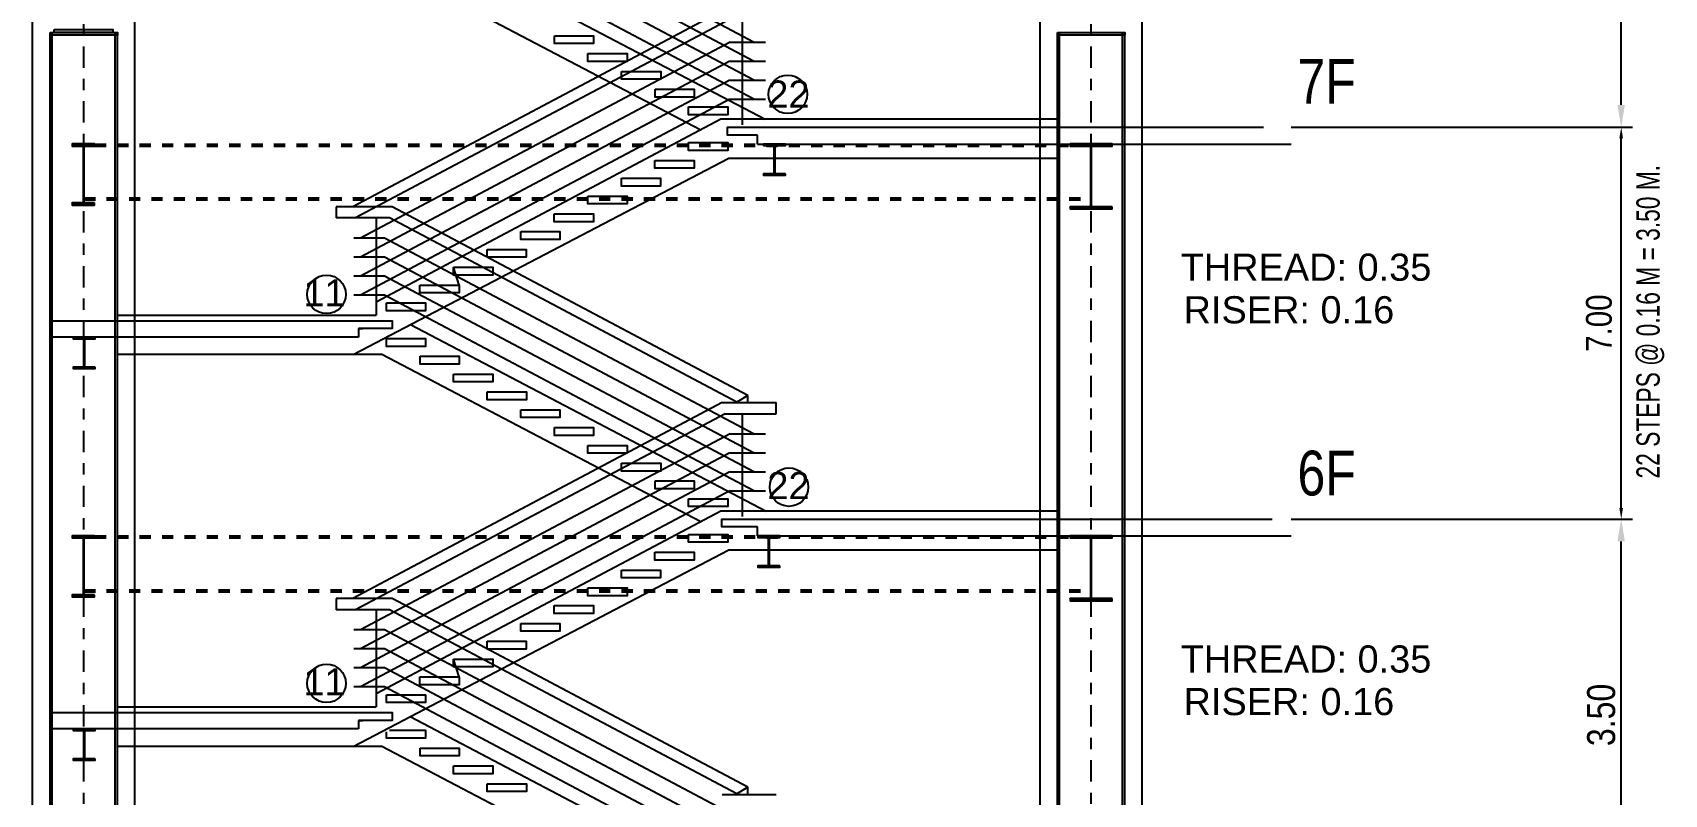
# Model space of a CAD drawing. Header units: millimetres. Extents: x 2148 to 2681, y 758 to 986.
# Drawn here: x 2524.33 to 2538.91, y 875.54 to 882.35 of the extents above; entities that cross this region are included whole.
import ezdxf

# ---------------------------------------------------------------- set-up
doc = ezdxf.new("R2010")
doc.units = ezdxf.units.MM
doc.linetypes.add('$0$HIDDEN', pattern=[0.375, 0.25, -0.125])
doc.linetypes.add('CENTER2', pattern=[28.575, 19.05, -3.175, 3.175, -3.175])
for name, color, linetype in [('0.2', 10, 'Continuous'), ('4CO', 4, 'Continuous'), ('D', 1, 'Continuous'), ('HATCH', 8, 'Continuous'), ('TLBLK', 7, 'Continuous')]:
    doc.layers.add(name, color=color, linetype=linetype)
doc.styles.add('ARIALNW', font='ARIALN.TTF')
doc.styles.get("Standard").update_dxf_attribs({"font": 'arial.ttf'})
doc.styles.add('SWISS', font='swissl.ttf')
doc.dimstyles.new('DIM 100', dxfattribs={"dimtxt": 0.2, "dimasz": 0.2, "dimexe": 0.1, "dimexo": 0, "dimgap": 0.05, "dimtad": 1, "dimzin": 0, "dimdsep": 46, "dimtxsty": 'ARIALNW', "dimcen": 0.09, "dimclrd": 6, "dimclre": 6, "dimclrt": 13, "dimadec": 0, "dimazin": 0, "dimtfac": 1, "dimtofl": 0, "dimtmove": 2, "dimatfit": 3, "dimfxl": 1, "dimtolj": 1, "dimtzin": 0, "dimarcsym": 0})
doc.dimstyles.get("Standard").update_dxf_attribs({"dimtxt": 0.18, "dimasz": 0.18, "dimexe": 0.18, "dimexo": 0.0625, "dimgap": 0.09, "dimtad": 0, "dimtih": 1, "dimtoh": 1, "dimdec": 4, "dimzin": 0, "dimdsep": 46, "dimtxsty": 'Standard', "dimcen": 0.09, "dimadec": 0, "dimazin": 0, "dimtfac": 1, "dimtdec": 4, "dimtofl": 0, "dimtmove": 0, "dimatfit": 3, "dimfxl": 1, "dimtolj": 1, "dimtzin": 0, "dimarcsym": 0})

# ---------------------------------------------------------------- blocks, each defined once
blk = doc.blocks.new('*D2818')
at = {"color": 6, "lineweight": -2, "ltscale": 0.05, "transparency": 16777216}
for p, q in [((2535.571, 878.004), (2538.621, 878.004)), ((2538.521, 874.704), (2538.521, 877.804)), ((2535.571, 874.504), (2538.621, 874.504))]:
    blk.add_line(p, q, dxfattribs=at)
at = {"color": 6, "ltscale": 0.05, "transparency": 16777216}
for points in [[(2538.487, 877.804), (2538.554, 877.804), (2538.521, 878.004)], [(2538.487, 874.704), (2538.554, 874.704), (2538.521, 874.504)]]:
    blk.add_solid(points, dxfattribs=at)
at = {"layer": 'Defpoints', "color": 0, "ltscale": 0.05, "transparency": 16777216}
for p in [(2535.571, 878.004, 0), (2538.521, 878.004), (2535.571, 874.504, 0)]:
    blk.add_point(p, dxfattribs=at)
at = {"color": 13, "ltscale": 0.05, "transparency": 16777216, "insert": (2538.343, 876.254), "char_height": 0.25, "attachment_point": 5, "rotation": 90, "style": 'ARIALNW'}
blk.add_mtext('\\A1;3.50', dxfattribs=at)
blk = doc.blocks.new('*D2819')
at = {"color": 6, "linetype": 'Continuous', "lineweight": -2, "transparency": 16777216}
for p, q in [((2535.571, 881.504), (2538.621, 881.504)), ((2538.521, 878.104), (2538.521, 881.404)), ((2535.571, 878.004), (2538.621, 878.004))]:
    blk.add_line(p, q, dxfattribs=at)
at = {"color": 6, "transparency": 16777216}
for points in [[(2538.504, 881.404), (2538.537, 881.404), (2538.521, 881.504)], [(2538.504, 878.104), (2538.537, 878.104), (2538.521, 878.004)]]:
    blk.add_solid(points, dxfattribs=at)
at = {"layer": 'Defpoints', "color": 0, "transparency": 16777216}
for p in [(2535.571, 881.504, 0), (2538.521, 881.504), (2535.571, 878.004, 0)]:
    blk.add_point(p, dxfattribs=at)
at = {"color": 13, "transparency": 16777216, "insert": (2538.323, 879.754), "char_height": 0.23, "attachment_point": 5, "rotation": 90, "style": 'ARIALNW'}
blk.add_mtext('\\A1;7.00', dxfattribs=at)
blk = doc.blocks.new('*D2820')
at = {"color": 6, "lineweight": -2, "ltscale": 0.05, "transparency": 16777216}
for p, q in [((2535.571, 885.004), (2538.621, 885.004)), ((2538.521, 881.704), (2538.521, 884.804)), ((2535.571, 881.504), (2538.621, 881.504))]:
    blk.add_line(p, q, dxfattribs=at)
at = {"color": 6, "ltscale": 0.05, "transparency": 16777216}
for points in [[(2538.487, 884.804), (2538.554, 884.804), (2538.521, 885.004)], [(2538.487, 881.704), (2538.554, 881.704), (2538.521, 881.504)]]:
    blk.add_solid(points, dxfattribs=at)
at = {"layer": 'Defpoints', "color": 0, "ltscale": 0.05, "transparency": 16777216}
for p in [(2535.571, 885.004, 0), (2538.521, 885.004), (2535.571, 881.504, 0)]:
    blk.add_point(p, dxfattribs=at)
at = {"color": 13, "ltscale": 0.05, "transparency": 16777216, "insert": (2538.343, 883.254), "char_height": 0.25, "attachment_point": 5, "rotation": 90, "style": 'ARIALNW'}
blk.add_mtext('\\A1;3.50', dxfattribs=at)

msp = doc.modelspace()

# ---------------------------------------------------------------- hatches: boundary and pattern name
at = {"layer": 'HATCH', "ltscale": 0.5}
h = msp.add_hatch(dxfattribs=at)
h.set_pattern_fill('ANSI31', color=256, scale=0.018605, style=0)
h.set_pattern_definition([(45, (150885.569702, 5995.0488247), (-0.00164446852256, 0.00164446852256), [])])
edge = h.paths.add_edge_path()
edge.add_line((2524.8801152, 880.8274723), (2524.7957345, 880.8274723))
edge.add_arc((2524.7957345, 880.8347278), 0.0072555, 174.09726711, 269.99999997, ccw=False)
edge.add_line((2524.7885175, 880.835474), (2524.7885175, 881.3279263))
edge.add_arc((2524.7957345, 881.3286724), 0.0072555, 89.63455464, 185.90273283, ccw=False)
edge.add_line((2524.7957808, 881.3359278), (2524.8801152, 881.3359278))
edge.add_line((2524.8801152, 881.3359278), (2524.8801152, 881.3545328))
edge.add_line((2524.8801152, 881.3545328), (2524.6801152, 881.3545328))
edge.add_line((2524.6801152, 881.3545328), (2524.6801152, 881.3359278))
edge.add_line((2524.6801152, 881.3359278), (2524.7700831, 881.3359278))
edge.add_arc((2524.7701294, 881.3286724), 0.0072555, -4.29209345, 90.36544517, ccw=False)
edge.add_line((2524.7773645, 881.3281294), (2524.7773645, 880.8352708))
edge.add_arc((2524.7701294, 880.8347278), 0.0072555, -89.99999978, 4.2920935, ccw=False)
edge.add_line((2524.7701294, 880.8274723), (2524.6801152, 880.8274723))
edge.add_line((2524.6801152, 880.8274723), (2524.6801152, 880.8088673))
edge.add_line((2524.6801152, 880.8088673), (2524.8801152, 880.8088673))
edge.add_line((2524.8801152, 880.8088673), (2524.8801152, 880.8274723))
h = msp.add_hatch(dxfattribs=at)
h.set_pattern_fill('ANSI31', color=256, scale=0.018605, style=0)
h.set_pattern_definition([(45, (160502.7880826, 5227.8670816), (-0.00164446852256, 0.00164446852256), [])])
edge = h.paths.add_edge_path()
edge.add_line((2530.9652169, 881.3395306), (2531.0545927, 881.3395306))
edge.add_line((2531.0545927, 881.3395306), (2531.0545927, 881.3536789))
edge.add_line((2531.0545927, 881.3536789), (2530.856577, 881.3536789))
edge.add_line((2530.856577, 881.3536789), (2530.856577, 881.3395306))
edge.add_line((2530.856577, 881.3395306), (2530.945684, 881.3395306))
edge.add_arc((2530.9457084, 881.3357098), 0.0038209, -4.29209834, 90.36544627, ccw=False)
edge.add_line((2530.9495185, 881.3354238), (2530.9495185, 881.3303464))
edge.add_arc((2530.9457084, 881.3300604), 0.0038209, -4.29210268, 4.29210268, ccw=False)
edge.add_line((2530.9495185, 881.3297744), (2530.9495185, 881.0983474))
edge.add_arc((2530.9457084, 881.0980614), 0.0038209, -4.29209258, 4.29209258, ccw=False)
edge.add_line((2530.9495185, 881.0977754), (2530.9495185, 881.0903916))
edge.add_arc((2530.9457084, 881.0901056), 0.0038209, -89.99999956, 4.29209319, ccw=False)
edge.add_line((2530.9457084, 881.0862848), (2530.856577, 881.0862848))
edge.add_line((2530.856577, 881.0862848), (2530.856577, 881.0744428))
edge.add_line((2530.856577, 881.0744428), (2531.0545927, 881.0744428))
edge.add_line((2531.0545927, 881.0744428), (2531.0545927, 881.0862848))
edge.add_line((2531.0545927, 881.0862848), (2530.9651925, 881.0862848))
edge.add_arc((2530.9651925, 881.0901056), 0.0038209, 174.09726551, 270.00000044, ccw=False)
edge.add_line((2530.9613919, 881.0904986), (2530.9613919, 881.0976685))
edge.add_arc((2530.9651925, 881.0980614), 0.0038209, 174.09726237, 185.90273763, ccw=False)
edge.add_line((2530.9613919, 881.0984543), (2530.9613919, 881.3296675))
edge.add_arc((2530.9651925, 881.3300604), 0.0038209, 174.09726825, 185.90273175, ccw=False)
edge.add_line((2530.9613919, 881.3304533), (2530.9613919, 881.3353168))
edge.add_arc((2530.9651925, 881.3357098), 0.0038209, 89.63455417, 185.902733, ccw=False)
h = msp.add_hatch(dxfattribs=at)
h.set_pattern_fill('ANSI31', color=256, scale=0.018605, style=0)
h.set_pattern_definition([(45, (150894.5705923, 5995.0488247), (-0.00164446852256, 0.00164446852256), [])])
edge = h.paths.add_edge_path()
edge.add_line((2533.9720841, 880.7928943), (2533.7966248, 880.7928943))
edge.add_arc((2533.7966248, 880.8001497), 0.0072555, 174.09726711, 269.99999997, ccw=False)
edge.add_line((2533.7894078, 880.8008959), (2533.7894078, 881.3279263))
edge.add_arc((2533.7966248, 881.3286724), 0.0072555, 89.63455464, 185.90273283, ccw=False)
edge.add_line((2533.796671, 881.3359278), (2533.9720841, 881.3359278))
edge.add_line((2533.9720841, 881.3359278), (2533.9720841, 881.3545328))
edge.add_line((2533.9720841, 881.3545328), (2533.5960706, 881.3545328))
edge.add_line((2533.5960706, 881.3545328), (2533.5960706, 881.3359278))
edge.add_line((2533.5960706, 881.3359278), (2533.7709733, 881.3359278))
edge.add_arc((2533.7710196, 881.3286724), 0.0072555, -4.29209345, 90.36544517, ccw=False)
edge.add_line((2533.7782547, 881.3281294), (2533.7782547, 880.8006927))
edge.add_arc((2533.7710196, 880.8001497), 0.0072555, -89.99999978, 4.2920935, ccw=False)
edge.add_line((2533.7710196, 880.7928943), (2533.5960706, 880.7928943))
edge.add_line((2533.5960706, 880.7928943), (2533.5960706, 880.7742892))
edge.add_line((2533.5960706, 880.7742892), (2533.9720841, 880.7742892))
edge.add_line((2533.9720841, 880.7742892), (2533.9720841, 880.7928943))
h = msp.add_hatch(dxfattribs=at)
h.set_pattern_fill('ANSI31', color=256, scale=0.018605, style=0)
h.set_pattern_definition([(45, (160496.6203387, 5226.1427012), (-0.00164446852256, 0.00164446852256), [])])
edge = h.paths.add_edge_path()
edge.add_line((2524.7974729, 879.6151501), (2524.8868487, 879.6151501))
edge.add_line((2524.8868487, 879.6151501), (2524.8868487, 879.6292985))
edge.add_line((2524.8868487, 879.6292985), (2524.688833, 879.6292985))
edge.add_line((2524.688833, 879.6292985), (2524.688833, 879.6151501))
edge.add_line((2524.688833, 879.6151501), (2524.7779401, 879.6151501))
edge.add_arc((2524.7779644, 879.6113294), 0.0038209, -4.29209834, 90.36544627, ccw=False)
edge.add_line((2524.7817746, 879.6110434), (2524.7817746, 879.6059659))
edge.add_arc((2524.7779644, 879.60568), 0.0038209, -4.29210268, 4.29210268, ccw=False)
edge.add_line((2524.7817746, 879.605394), (2524.7817746, 879.373967))
edge.add_arc((2524.7779644, 879.373681), 0.0038209, -4.29209258, 4.29209258, ccw=False)
edge.add_line((2524.7817746, 879.373395), (2524.7817746, 879.3660112))
edge.add_arc((2524.7779644, 879.3657252), 0.0038209, -89.99999956, 4.29209319, ccw=False)
edge.add_line((2524.7779644, 879.3619044), (2524.688833, 879.3619044))
edge.add_line((2524.688833, 879.3619044), (2524.688833, 879.3500624))
edge.add_line((2524.688833, 879.3500624), (2524.8868487, 879.3500624))
edge.add_line((2524.8868487, 879.3500624), (2524.8868487, 879.3619044))
edge.add_line((2524.8868487, 879.3619044), (2524.7974486, 879.3619044))
edge.add_arc((2524.7974486, 879.3657252), 0.0038209, 174.09726551, 270.00000044, ccw=False)
edge.add_line((2524.793648, 879.3661182), (2524.793648, 879.3732881))
edge.add_arc((2524.7974486, 879.373681), 0.0038209, 174.09726237, 185.90273763, ccw=False)
edge.add_line((2524.793648, 879.3740739), (2524.793648, 879.6052871))
edge.add_arc((2524.7974486, 879.60568), 0.0038209, 174.09726825, 185.90273175, ccw=False)
edge.add_line((2524.793648, 879.6060729), (2524.793648, 879.6109364))
edge.add_arc((2524.7974486, 879.6113294), 0.0038209, 89.63455417, 185.902733, ccw=False)
h = msp.add_hatch(dxfattribs=at)
h.set_pattern_fill('ANSI31', color=256, scale=0.018605, style=0)
h.set_pattern_definition([(45, (150885.569702, 5991.5488247), (-0.00164446852256, 0.00164446852256), [])])
edge = h.paths.add_edge_path()
edge.add_line((2524.8801152, 877.3274723), (2524.7957345, 877.3274723))
edge.add_arc((2524.7957345, 877.3347278), 0.0072555, 174.09726711, 269.99999997, ccw=False)
edge.add_line((2524.7885175, 877.335474), (2524.7885175, 877.8279263))
edge.add_arc((2524.7957345, 877.8286724), 0.0072555, 89.63455464, 185.90273283, ccw=False)
edge.add_line((2524.7957808, 877.8359278), (2524.8801152, 877.8359278))
edge.add_line((2524.8801152, 877.8359278), (2524.8801152, 877.8545328))
edge.add_line((2524.8801152, 877.8545328), (2524.6801152, 877.8545328))
edge.add_line((2524.6801152, 877.8545328), (2524.6801152, 877.8359278))
edge.add_line((2524.6801152, 877.8359278), (2524.7700831, 877.8359278))
edge.add_arc((2524.7701294, 877.8286724), 0.0072555, -4.29209345, 90.36544517, ccw=False)
edge.add_line((2524.7773645, 877.8281294), (2524.7773645, 877.3352708))
edge.add_arc((2524.7701294, 877.3347278), 0.0072555, -89.99999978, 4.2920935, ccw=False)
edge.add_line((2524.7701294, 877.3274723), (2524.6801152, 877.3274723))
edge.add_line((2524.6801152, 877.3274723), (2524.6801152, 877.3088673))
edge.add_line((2524.6801152, 877.3088673), (2524.8801152, 877.3088673))
edge.add_line((2524.8801152, 877.3088673), (2524.8801152, 877.3274723))
h = msp.add_hatch(dxfattribs=at)
h.set_pattern_fill('ANSI31', color=256, scale=0.018605, style=0)
h.set_pattern_definition([(45, (160502.7380826, 5224.3670816), (-0.00164446852256, 0.00164446852256), [])])
edge = h.paths.add_edge_path()
edge.add_line((2530.9152169, 877.8395306), (2531.0045927, 877.8395306))
edge.add_line((2531.0045927, 877.8395306), (2531.0045927, 877.8536789))
edge.add_line((2531.0045927, 877.8536789), (2530.806577, 877.8536789))
edge.add_line((2530.806577, 877.8536789), (2530.806577, 877.8395306))
edge.add_line((2530.806577, 877.8395306), (2530.895684, 877.8395306))
edge.add_arc((2530.8957084, 877.8357098), 0.0038209, -4.29209834, 90.36544627, ccw=False)
edge.add_line((2530.8995185, 877.8354238), (2530.8995185, 877.8303464))
edge.add_arc((2530.8957084, 877.8300604), 0.0038209, -4.29210268, 4.29210268, ccw=False)
edge.add_line((2530.8995185, 877.8297744), (2530.8995185, 877.5983474))
edge.add_arc((2530.8957084, 877.5980614), 0.0038209, -4.29209258, 4.29209258, ccw=False)
edge.add_line((2530.8995185, 877.5977754), (2530.8995185, 877.5903916))
edge.add_arc((2530.8957084, 877.5901056), 0.0038209, -89.99999956, 4.29209319, ccw=False)
edge.add_line((2530.8957084, 877.5862848), (2530.806577, 877.5862848))
edge.add_line((2530.806577, 877.5862848), (2530.806577, 877.5744428))
edge.add_line((2530.806577, 877.5744428), (2531.0045927, 877.5744428))
edge.add_line((2531.0045927, 877.5744428), (2531.0045927, 877.5862848))
edge.add_line((2531.0045927, 877.5862848), (2530.9151925, 877.5862848))
edge.add_arc((2530.9151925, 877.5901056), 0.0038209, 174.09726551, 270.00000044, ccw=False)
edge.add_line((2530.9113919, 877.5904986), (2530.9113919, 877.5976685))
edge.add_arc((2530.9151925, 877.5980614), 0.0038209, 174.09726237, 185.90273763, ccw=False)
edge.add_line((2530.9113919, 877.5984543), (2530.9113919, 877.8296675))
edge.add_arc((2530.9151925, 877.8300604), 0.0038209, 174.09726825, 185.90273175, ccw=False)
edge.add_line((2530.9113919, 877.8304533), (2530.9113919, 877.8353168))
edge.add_arc((2530.9151925, 877.8357098), 0.0038209, 89.63455417, 185.902733, ccw=False)
h = msp.add_hatch(dxfattribs=at)
h.set_pattern_fill('ANSI31', color=256, scale=0.018605, style=0)
h.set_pattern_definition([(45, (150894.5705923, 5991.5488247), (-0.00164446852256, 0.00164446852256), [])])
edge = h.paths.add_edge_path()
edge.add_line((2533.9720841, 877.2928943), (2533.7966248, 877.2928943))
edge.add_arc((2533.7966248, 877.3001497), 0.0072555, 174.09726711, 269.99999997, ccw=False)
edge.add_line((2533.7894078, 877.3008959), (2533.7894078, 877.8279263))
edge.add_arc((2533.7966248, 877.8286724), 0.0072555, 89.63455464, 185.90273283, ccw=False)
edge.add_line((2533.796671, 877.8359278), (2533.9720841, 877.8359278))
edge.add_line((2533.9720841, 877.8359278), (2533.9720841, 877.8545328))
edge.add_line((2533.9720841, 877.8545328), (2533.5960706, 877.8545328))
edge.add_line((2533.5960706, 877.8545328), (2533.5960706, 877.8359278))
edge.add_line((2533.5960706, 877.8359278), (2533.7709733, 877.8359278))
edge.add_arc((2533.7710196, 877.8286724), 0.0072555, -4.29209345, 90.36544517, ccw=False)
edge.add_line((2533.7782547, 877.8281294), (2533.7782547, 877.3006927))
edge.add_arc((2533.7710196, 877.3001497), 0.0072555, -89.99999978, 4.2920935, ccw=False)
edge.add_line((2533.7710196, 877.2928943), (2533.5960706, 877.2928943))
edge.add_line((2533.5960706, 877.2928943), (2533.5960706, 877.2742892))
edge.add_line((2533.5960706, 877.2742892), (2533.9720841, 877.2742892))
edge.add_line((2533.9720841, 877.2742892), (2533.9720841, 877.2928943))
h = msp.add_hatch(dxfattribs=at)
h.set_pattern_fill('ANSI31', color=256, scale=0.018605, style=0)
h.set_pattern_definition([(45, (160496.6203387, 5222.6427012), (-0.00164446852256, 0.00164446852256), [])])
edge = h.paths.add_edge_path()
edge.add_line((2524.7974729, 876.1151501), (2524.8868487, 876.1151501))
edge.add_line((2524.8868487, 876.1151501), (2524.8868487, 876.1292985))
edge.add_line((2524.8868487, 876.1292985), (2524.688833, 876.1292985))
edge.add_line((2524.688833, 876.1292985), (2524.688833, 876.1151501))
edge.add_line((2524.688833, 876.1151501), (2524.7779401, 876.1151501))
edge.add_arc((2524.7779644, 876.1113294), 0.0038209, -4.29209834, 90.36544627, ccw=False)
edge.add_line((2524.7817746, 876.1110434), (2524.7817746, 876.1059659))
edge.add_arc((2524.7779644, 876.10568), 0.0038209, -4.29210268, 4.29210268, ccw=False)
edge.add_line((2524.7817746, 876.105394), (2524.7817746, 875.873967))
edge.add_arc((2524.7779644, 875.873681), 0.0038209, -4.29209258, 4.29209258, ccw=False)
edge.add_line((2524.7817746, 875.873395), (2524.7817746, 875.8660112))
edge.add_arc((2524.7779644, 875.8657252), 0.0038209, -89.99999956, 4.29209319, ccw=False)
edge.add_line((2524.7779644, 875.8619044), (2524.688833, 875.8619044))
edge.add_line((2524.688833, 875.8619044), (2524.688833, 875.8500624))
edge.add_line((2524.688833, 875.8500624), (2524.8868487, 875.8500624))
edge.add_line((2524.8868487, 875.8500624), (2524.8868487, 875.8619044))
edge.add_line((2524.8868487, 875.8619044), (2524.7974486, 875.8619044))
edge.add_arc((2524.7974486, 875.8657252), 0.0038209, 174.09726551, 270.00000044, ccw=False)
edge.add_line((2524.793648, 875.8661182), (2524.793648, 875.8732881))
edge.add_arc((2524.7974486, 875.873681), 0.0038209, 174.09726237, 185.90273763, ccw=False)
edge.add_line((2524.793648, 875.8740739), (2524.793648, 876.1052871))
edge.add_arc((2524.7974486, 876.10568), 0.0038209, 174.09726825, 185.90273175, ccw=False)
edge.add_line((2524.793648, 876.1060729), (2524.793648, 876.1109364))
edge.add_arc((2524.7974486, 876.1113294), 0.0038209, 89.63455417, 185.902733, ccw=False)

# ---------------------------------------------------------------- linework, layer by layer
at = {"ltscale": 0.5}
for p, q in [((2530.7691042, 882.2643984, -0.0000001), (2527.4696634, 884.0141018, -0.0000001)), ((2530.7691042, 882.0943984, -0.0000001), (2527.4696634, 883.8441018, -0.0000001)), ((2530.7699091, 881.9243984, -0.0000001), (2527.4704683, 883.6741018, -0.0000001)), ((2530.7703116, 881.7543984, -0.0000001), (2527.4708708, 883.5041018, -0.0000001)), ((2530.4887529, 882.5443984, -0.0000001), (2527.1881937, 880.7941018, -0.0000001)), ((2530.5136274, 882.4443984, -0.0000001), (2527.2130682, 880.6941018, -0.0000001)), ((2530.6665256, 882.4456789, -0.0000001), (2530.6665256, 881.5256789, -0.0000001)), ((2530.5584016, 882.2643984, -0.0000001), (2527.2578424, 880.5141018, -0.0000001)), ((2530.5584016, 882.2643984, -0.0000001), (2530.8738429, 882.2643984, -0.0000001)), ((2530.5579992, 882.0943984, -0.0000001), (2527.2574399, 880.3441018, -0.0000001)), ((2530.5584016, 882.0943984, -0.0000001), (2530.8738429, 882.0943984, -0.0000001)), ((2530.5575967, 881.9243984, -0.0000001), (2527.2570375, 880.1741018, -0.0000001)), ((2530.5584016, 881.9243984, -0.0000001), (2530.8738429, 881.9243984, -0.0000001)), ((2530.5571942, 881.7543984, -0.0000001), (2527.256635, 880.0041018, -0.0000001)), ((2530.5584016, 881.7543984, -0.0000001), (2530.8738429, 881.7543984, -0.0000001)), ((2530.1887529, 881.366588, -0.0000001), (2530.5387529, 881.366588, -0.0000001)), ((2530.1887529, 881.366588, -0.0000001), (2530.5387529, 881.366588, -0.0000001)), ((2530.1887529, 881.366588, -0.0000001), (2530.5387529, 881.366588, -0.0000001)), ((2530.1887529, 881.366588, -0.0000001), (2530.5387529, 881.366588, -0.0000001)), ((2530.1887529, 881.366588, -0.0000001), (2530.5387529, 881.366588, -0.0000001)), ((2530.1887529, 881.366588, -0.0000001), (2530.5387529, 881.366588, -0.0000001)), ((2529.8881937, 881.2074971, -0.0000001), (2530.2381937, 881.2074971, -0.0000001)), ((2529.8881937, 881.2074971, -0.0000001), (2530.2381937, 881.2074971, -0.0000001)), ((2529.5887529, 881.0484062, -0.0000001), (2529.9387529, 881.0484062, -0.0000001)), ((2529.5887529, 881.0484062, -0.0000001), (2529.9387529, 881.0484062, -0.0000001)), ((2529.2887529, 880.8893153, -0.0000001), (2529.6387529, 880.8893153, -0.0000001)), ((2529.2887529, 880.8893153, -0.0000001), (2529.6387529, 880.8893153, -0.0000001)), ((2527.5393121, 880.7941018, -0.0000001), (2527.0393121, 880.7941018, -0.0000001)), ((2527.5393121, 880.7941018, -0.0000001), (2527.4516397, 880.7941018, -0.0000001)), ((2530.7187529, 879.1080347, -0.0000001), (2527.5393121, 880.7941018, -0.0000001)), ((2528.9887529, 880.7302244, -0.0000001), (2529.3387529, 880.7302244, -0.0000001)), ((2528.9887529, 880.7302244, -0.0000001), (2529.3387529, 880.7302244, -0.0000001)), ((2527.5144376, 880.6941018, -0.0000001), (2527.0393121, 880.6941018, -0.0000001)), ((2527.3959698, 880.6941018, -0.0000001), (2527.3959698, 879.8256789, -0.0000001)), ((2530.6187529, 879.047874, -0.0000001), (2527.5144376, 880.6941018, -0.0000001)), ((2527.4696634, 880.5141018, -0.0000001), (2527.1959698, 880.5141018, -0.0000001)), ((2530.7691042, 878.7643984, -0.0000001), (2527.4696634, 880.5141018, -0.0000001)), ((2528.6887529, 880.5711335, -0.0000001), (2529.0387529, 880.5711335, -0.0000001)), ((2528.6887529, 880.5711335, -0.0000001), (2529.0387529, 880.5711335, -0.0000001)), ((2528.6887529, 880.5711335, -0.0000001), (2529.0387529, 880.5711335, -0.0000001)), ((2528.6887529, 880.5711335, -0.0000001), (2529.0387529, 880.5711335, -0.0000001)), ((2528.6887529, 880.5711335, -0.0000001), (2529.0387529, 880.5711335, -0.0000001)), ((2528.6887529, 880.5711335, -0.0000001), (2529.0387529, 880.5711335, -0.0000001)), ((2527.4696634, 880.3441018, -0.0000001), (2527.1959698, 880.3441018, -0.0000001)), ((2530.7691042, 878.5943984, -0.0000001), (2527.4696634, 880.3441018, -0.0000001)), ((2528.3887529, 880.4120426, -0.0000001), (2528.7387529, 880.4120426, -0.0000001)), ((2528.3887529, 880.4120426, -0.0000001), (2528.7387529, 880.4120426, -0.0000001)), ((2527.4696634, 880.1741018, -0.0000001), (2527.1959698, 880.1741018, -0.0000001)), ((2530.7699091, 878.4243984, -0.0000001), (2527.4704683, 880.1741018, -0.0000001)), ((2528.0887529, 880.2529517, -0.0000001), (2528.4387529, 880.2529517, -0.0000001)), ((2528.1387529, 880.0938608, -0.0000001), (2528.0887529, 880.2529517, -0.0000001)), ((2528.1387529, 880.0938608, -0.0000001), (2528.0887529, 880.2529517, -0.0000001)), ((2528.1387529, 880.0938608, -0.0000001), (2528.0887529, 880.2529517, -0.0000001)), ((2528.1387529, 880.0938608, -0.0000001), (2528.0887529, 880.2529517, -0.0000001)), ((2528.0887529, 880.2529517, -0.0000001), (2528.4387529, 880.2529517, -0.0000001)), ((2528.1387529, 880.0938608, -0.0000001), (2528.0887529, 880.2529517, -0.0000001)), ((2528.1387529, 880.0938608, -0.0000001), (2528.0887529, 880.2529517, -0.0000001)), ((2528.1387529, 880.0938608, -0.0000001), (2528.0887529, 880.2529517, -0.0000001)), ((2527.4708708, 880.0041018, -0.0000001), (2527.1959698, 880.0041018, -0.0000001)), ((2530.7703116, 878.2543984, -0.0000001), (2527.4708708, 880.0041018, -0.0000001)), ((2527.7887529, 880.0938608, -0.0000001), (2528.1387529, 880.0938608, -0.0000001)), ((2527.7887529, 880.0938608, -0.0000001), (2528.1387529, 880.0938608, -0.0000001)), ((2527.4893121, 879.9347699, -0.0000001), (2527.8387529, 879.9347699, -0.0000001)), ((2527.4893121, 879.9347699, -0.0000001), (2527.8387529, 879.9347699, -0.0000001)), ((2530.4887529, 879.0443984, -0.0000001), (2527.1881937, 877.2941018, -0.0000001)), ((2530.4887529, 879.0443984, -0.0000001), (2530.9691956, 879.0443984, -0.0000001)), ((2530.4887529, 879.0443984, -0.0000001), (2530.9691956, 879.0443984, -0.0000001)), ((2530.7187529, 879.1080347, -0.0000001), (2530.6187529, 879.047874, -0.0000001)), ((2530.7187529, 879.0456789, 0), (2530.7187529, 879.1080347, 0)), ((2530.5136274, 878.9443984, -0.0000001), (2527.2130682, 877.1941018, -0.0000001)), ((2530.5136274, 878.9443984, -0.0000001), (2530.9691956, 878.9443984, -0.0000001)), ((2530.6665256, 878.9456789, -0.0000001), (2530.6665256, 878.0256789, -0.0000001)), ((2530.5584016, 878.7643984, -0.0000001), (2527.2578424, 877.0141018, -0.0000001)), ((2530.5584016, 878.7643984, -0.0000001), (2530.8738429, 878.7643984, -0.0000001)), ((2530.5579992, 878.5943984, -0.0000001), (2527.2574399, 876.8441018, -0.0000001)), ((2530.5584016, 878.5943984, -0.0000001), (2530.8738429, 878.5943984, -0.0000001)), ((2530.5575967, 878.4243984, -0.0000001), (2527.2570375, 876.6741018, -0.0000001)), ((2530.5584016, 878.4243984, -0.0000001), (2530.8738429, 878.4243984, -0.0000001)), ((2530.5571942, 878.2543984, -0.0000001), (2527.256635, 876.5041018, -0.0000001)), ((2530.5584016, 878.2543984, -0.0000001), (2530.8738429, 878.2543984, -0.0000001)), ((2530.1887529, 877.866588, -0.0000001), (2530.5387529, 877.866588, -0.0000001)), ((2530.1887529, 877.866588, -0.0000001), (2530.5387529, 877.866588, -0.0000001)), ((2530.1887529, 877.866588, -0.0000001), (2530.5387529, 877.866588, -0.0000001)), ((2530.1887529, 877.866588, -0.0000001), (2530.5387529, 877.866588, -0.0000001)), ((2530.1887529, 877.866588, -0.0000001), (2530.5387529, 877.866588, -0.0000001)), ((2530.1887529, 877.866588, -0.0000001), (2530.5387529, 877.866588, -0.0000001)), ((2529.8881937, 877.7074971, -0.0000001), (2530.2381937, 877.7074971, -0.0000001)), ((2529.8881937, 877.7074971, -0.0000001), (2530.2381937, 877.7074971, -0.0000001)), ((2529.5887529, 877.5484062, -0.0000001), (2529.9387529, 877.5484062, -0.0000001)), ((2529.5887529, 877.5484062, -0.0000001), (2529.9387529, 877.5484062, -0.0000001)), ((2529.2887529, 877.3893153, -0.0000001), (2529.6387529, 877.3893153, -0.0000001)), ((2529.2887529, 877.3893153, -0.0000001), (2529.6387529, 877.3893153, -0.0000001)), ((2527.5393121, 877.2941018, -0.0000001), (2527.0393121, 877.2941018, -0.0000001)), ((2530.7187529, 875.6080347, -0.0000001), (2527.5393121, 877.2941018, -0.0000001)), ((2527.5144376, 877.1941018, -0.0000001), (2527.0393121, 877.1941018, -0.0000001)), ((2527.3959698, 877.1941018, -0.0000001), (2527.3959698, 876.3256789, -0.0000001)), ((2530.6187529, 875.547874, -0.0000001), (2527.5144376, 877.1941018, -0.0000001)), ((2528.9887529, 877.2302244, -0.0000001), (2529.3387529, 877.2302244, -0.0000001)), ((2528.9887529, 877.2302244, -0.0000001), (2529.3387529, 877.2302244, -0.0000001)), ((2527.4696634, 877.0141018, -0.0000001), (2527.1959698, 877.0141018, -0.0000001)), ((2530.7691042, 875.2643984, -0.0000001), (2527.4696634, 877.0141018, -0.0000001)), ((2528.6887529, 877.0711335, -0.0000001), (2529.0387529, 877.0711335, -0.0000001)), ((2528.6887529, 877.0711335, -0.0000001), (2529.0387529, 877.0711335, -0.0000001)), ((2528.6887529, 877.0711335, -0.0000001), (2529.0387529, 877.0711335, -0.0000001)), ((2528.6887529, 877.0711335, -0.0000001), (2529.0387529, 877.0711335, -0.0000001)), ((2528.6887529, 877.0711335, -0.0000001), (2529.0387529, 877.0711335, -0.0000001)), ((2528.6887529, 877.0711335, -0.0000001), (2529.0387529, 877.0711335, -0.0000001)), ((2527.4696634, 876.8441018, -0.0000001), (2527.1959698, 876.8441018, -0.0000001)), ((2530.7691042, 875.0943984, -0.0000001), (2527.4696634, 876.8441018, -0.0000001)), ((2528.3887529, 876.9120426, -0.0000001), (2528.7387529, 876.9120426, -0.0000001)), ((2528.3887529, 876.9120426, -0.0000001), (2528.7387529, 876.9120426, -0.0000001)), ((2527.4696634, 876.6741018, -0.0000001), (2527.1959698, 876.6741018, -0.0000001)), ((2530.7699091, 874.9243984, -0.0000001), (2527.4704683, 876.6741018, -0.0000001)), ((2528.0887529, 876.7529517, -0.0000001), (2528.4387529, 876.7529517, -0.0000001)), ((2528.1387529, 876.5938608, -0.0000001), (2528.0887529, 876.7529517, -0.0000001)), ((2528.1387529, 876.5938608, -0.0000001), (2528.0887529, 876.7529517, -0.0000001)), ((2528.1387529, 876.5938608, -0.0000001), (2528.0887529, 876.7529517, -0.0000001)), ((2528.1387529, 876.5938608, -0.0000001), (2528.0887529, 876.7529517, -0.0000001)), ((2528.0887529, 876.7529517, -0.0000001), (2528.4387529, 876.7529517, -0.0000001)), ((2528.1387529, 876.5938608, -0.0000001), (2528.0887529, 876.7529517, -0.0000001)), ((2528.1387529, 876.5938608, -0.0000001), (2528.0887529, 876.7529517, -0.0000001)), ((2528.1387529, 876.5938608, -0.0000001), (2528.0887529, 876.7529517, -0.0000001)), ((2527.4708708, 876.5041018, -0.0000001), (2527.1959698, 876.5041018, -0.0000001)), ((2530.7703116, 874.7543984, -0.0000001), (2527.4708708, 876.5041018, -0.0000001)), ((2527.7887529, 876.5938608, -0.0000001), (2528.1387529, 876.5938608, -0.0000001)), ((2527.7887529, 876.5938608, -0.0000001), (2528.1387529, 876.5938608, -0.0000001)), ((2527.4893121, 876.4347699, -0.0000001), (2527.8387529, 876.4347699, -0.0000001)), ((2527.4893121, 876.4347699, -0.0000001), (2527.8387529, 876.4347699, -0.0000001)), ((2530.4887529, 875.5443984, -0.0000001), (2530.9691956, 875.5443984, -0.0000001)), ((2530.4887529, 875.5443984, -0.0000001), (2530.9691956, 875.5443984, -0.0000001)), ((2530.7187529, 875.6080347, -0.0000001), (2530.6187529, 875.547874, -0.0000001)), ((2530.7187529, 875.5456789, 0), (2530.7187529, 875.6080347, 0))]:
    msp.add_line(p, q, dxfattribs=at)
at = {"linetype": '$0$HIDDEN', "ltscale": 0.3}
for p, q in [((2524.8834495, 881.3536789, 0), (2533.5960706, 881.3536789, 0)), ((2524.8834495, 881.3350739, 0), (2533.5960706, 881.3350739, 0)), ((2524.7885175, 880.8727286, 0), (2533.7782547, 880.8727286, 0)), ((2524.7885175, 880.8541236, 0), (2533.7782547, 880.8541236, 0)), ((2524.8834495, 877.8536789, 0), (2533.5960706, 877.8536789, 0)), ((2524.8834495, 877.8350739, 0), (2533.5960706, 877.8350739, 0)), ((2524.7885175, 877.3727286, 0), (2533.7782547, 877.3727286, 0)), ((2524.7885175, 877.3541236, 0), (2533.7782547, 877.3541236, 0))]:
    msp.add_line(p, q, dxfattribs=at)
at = {"ltscale": 0.05}
for p, q in [((2530.8049319, 881.3536789, 0), (2530.8049319, 881.4336789, 0)), ((2530.8049319, 881.3536789, 0), (2530.8049319, 881.4336789, 0)), ((2530.8049319, 881.3536789, 0), (2535.5710964, 881.3536789, 0)), ((2527.0393121, 880.7941018, 0), (2527.0393121, 880.6941018, -0.0000001)), ((2527.2393463, 879.6292985, 0), (2524.5025668, 879.6292985, 0)), ((2527.2393463, 879.7056789, 0), (2527.2393463, 879.6292985, 0)), ((2527.2393463, 879.7056789, 0), (2527.2762641, 879.7056789, 0)), ((2530.9716696, 878.9443984, 0), (2530.9716696, 879.0443984, 0)), ((2530.8049319, 877.8536789, 0), (2530.8049319, 877.9336789, 0)), ((2530.8049319, 877.8536789, 0), (2530.8049319, 877.9336789, 0)), ((2530.8049319, 877.8536789, 0), (2535.5710964, 877.8536789, 0)), ((2527.0393121, 877.2941018, 0), (2527.0393121, 877.1941018, -0.0000001)), ((2527.2393463, 876.1292985, 0), (2524.5025668, 876.1292985, 0)), ((2527.2393463, 876.2056789, 0), (2527.2393463, 876.1292985, 0)), ((2527.2393463, 876.2056789, 0), (2527.2762641, 876.2056789, 0))]:
    msp.add_line(p, q, dxfattribs=at)
for points, elevation in [([(2524.4825668, 882.3490036), (2525.0855828, 882.3490036), (2525.0855828, 882.3263715), (2524.4825668, 882.3263715)], 0), ([(2524.5210821, 882.3774187), (2525.0452921, 882.3774187), (2525.0452921, 882.3490036), (2524.5210821, 882.3490036)], 0), ([(2533.4831947, 882.3490036), (2534.0862106, 882.3490036), (2534.0862106, 882.3263715), (2533.4831947, 882.3263715)], 0), ([(2528.9887529, 882.3211335), (2529.3387529, 882.3211335), (2529.3387529, 882.2511335), (2528.9887529, 882.2511335)], -0.0000001), ([(2529.2887529, 882.1620426), (2529.6387529, 882.1620426), (2529.6387529, 882.0920426), (2529.2887529, 882.0920426)], -0.0000001), ([(2529.5887529, 882.0029517), (2529.9387529, 882.0029517), (2529.9387529, 881.9329517), (2529.5887529, 881.9329517)], -0.0000001), ([(2529.8887529, 881.8438608), (2530.2387529, 881.8438608), (2530.2387529, 881.7738608), (2529.8887529, 881.7738608)], -0.0000001), ([(2530.1887529, 881.6847699), (2530.5387529, 881.6847699), (2530.5387529, 881.6147699), (2530.1887529, 881.6147699)], -0.0000001), ([(2530.1881937, 881.366588), (2530.5381937, 881.366588), (2530.5381937, 881.296588), (2530.1881937, 881.296588)], -0.0000001), ([(2529.8876345, 881.2074971), (2530.2376345, 881.2074971), (2530.2376345, 881.1374971), (2529.8876345, 881.1374971)], -0.0000001), ([(2529.5881937, 881.0484062), (2529.9381937, 881.0484062), (2529.9381937, 880.9784062), (2529.5881937, 880.9784062)], -0.0000001), ([(2529.2881937, 880.8893153), (2529.6381937, 880.8893153), (2529.6381937, 880.8193153), (2529.2881937, 880.8193153)], -0.0000001), ([(2528.9881937, 880.7302244), (2529.3381937, 880.7302244), (2529.3381937, 880.6602244), (2528.9881937, 880.6602244)], 0), ([(2528.6881937, 880.5711335), (2529.0381937, 880.5711335), (2529.0381937, 880.5011335), (2528.6881937, 880.5011335)], -0.0000001), ([(2528.3881937, 880.4120426), (2528.7381937, 880.4120426), (2528.7381937, 880.3420426), (2528.3881937, 880.3420426)], -0.0000001), ([(2528.0881937, 880.2529517), (2528.4381937, 880.2529517), (2528.4381937, 880.1829517), (2528.0881937, 880.1829517)], -0.0000001), ([(2527.7881937, 880.0938608), (2528.1381937, 880.0938608), (2528.1381937, 880.0238608), (2527.7881937, 880.0238608)], -0.0000001), ([(2527.4887529, 879.9347699), (2527.8387529, 879.9347699), (2527.8387529, 879.8647699), (2527.4887529, 879.8647699)], -0.0000001), ([(2527.7887529, 879.4574971), (2528.1387529, 879.4574971), (2528.1387529, 879.3874971), (2527.7887529, 879.3874971)], -0.0000001), ([(2528.0887529, 879.2984062), (2528.4387529, 879.2984062), (2528.4387529, 879.2284062), (2528.0887529, 879.2284062)], -0.0000001), ([(2528.3887529, 879.1393153), (2528.7387529, 879.1393153), (2528.7387529, 879.0693153), (2528.3887529, 879.0693153)], -0.0000001), ([(2528.6887529, 878.9802244), (2529.0387529, 878.9802244), (2529.0387529, 878.9102244), (2528.6887529, 878.9102244)], -0.0000001), ([(2528.9887529, 878.8211335), (2529.3387529, 878.8211335), (2529.3387529, 878.7511335), (2528.9887529, 878.7511335)], -0.0000001), ([(2529.2887529, 878.6620426), (2529.6387529, 878.6620426), (2529.6387529, 878.5920426), (2529.2887529, 878.5920426)], -0.0000001), ([(2529.5887529, 878.5029517), (2529.9387529, 878.5029517), (2529.9387529, 878.4329517), (2529.5887529, 878.4329517)], -0.0000001), ([(2529.8887529, 878.3438608), (2530.2387529, 878.3438608), (2530.2387529, 878.2738608), (2529.8887529, 878.2738608)], -0.0000001), ([(2530.1887529, 878.1847699), (2530.5387529, 878.1847699), (2530.5387529, 878.1147699), (2530.1887529, 878.1147699)], -0.0000001), ([(2530.1881937, 877.866588), (2530.5381937, 877.866588), (2530.5381937, 877.796588), (2530.1881937, 877.796588)], -0.0000001), ([(2529.8876345, 877.7074971), (2530.2376345, 877.7074971), (2530.2376345, 877.6374971), (2529.8876345, 877.6374971)], -0.0000001), ([(2529.5881937, 877.5484062), (2529.9381937, 877.5484062), (2529.9381937, 877.4784062), (2529.5881937, 877.4784062)], -0.0000001), ([(2529.2881937, 877.3893153), (2529.6381937, 877.3893153), (2529.6381937, 877.3193153), (2529.2881937, 877.3193153)], -0.0000001), ([(2528.9881937, 877.2302244), (2529.3381937, 877.2302244), (2529.3381937, 877.1602244), (2528.9881937, 877.1602244)], 0), ([(2528.6881937, 877.0711335), (2529.0381937, 877.0711335), (2529.0381937, 877.0011335), (2528.6881937, 877.0011335)], -0.0000001), ([(2528.3881937, 876.9120426), (2528.7381937, 876.9120426), (2528.7381937, 876.8420426), (2528.3881937, 876.8420426)], -0.0000001), ([(2528.0881937, 876.7529517), (2528.4381937, 876.7529517), (2528.4381937, 876.6829517), (2528.0881937, 876.6829517)], -0.0000001), ([(2527.7881937, 876.5938608), (2528.1381937, 876.5938608), (2528.1381937, 876.5238608), (2527.7881937, 876.5238608)], -0.0000001), ([(2527.4887529, 876.4347699), (2527.8387529, 876.4347699), (2527.8387529, 876.3647699), (2527.4887529, 876.3647699)], -0.0000001), ([(2527.7887529, 875.9574971), (2528.1387529, 875.9574971), (2528.1387529, 875.8874971), (2527.7887529, 875.8874971)], -0.0000001), ([(2528.0887529, 875.7984062), (2528.4387529, 875.7984062), (2528.4387529, 875.7284062), (2528.0887529, 875.7284062)], -0.0000001), ([(2528.3887529, 875.6393153), (2528.7387529, 875.6393153), (2528.7387529, 875.5693153), (2528.3887529, 875.5693153)], -0.0000001)]:
    msp.add_lwpolyline(points, close=True, dxfattribs=dict(at, elevation=elevation))
for points, elevation in [([(2530.8049319, 881.4336789), (2530.5354138, 881.4336789), (2530.5354138, 881.5036789), (2535.3248159, 881.5036789)], -0.0000001), ([(2524.5025668, 879.7756789), (2527.5393121, 879.7756789), (2527.5393121, 879.7056789), (2527.2393463, 879.7056789)], 0), ([(2527.4887529, 879.616588), (2527.8387529, 879.616588), (2527.8387529, 879.546588), (2527.4887529, 879.546588), (2527.4887529, 879.616588)], -0.0000001), ([(2530.8049319, 877.9336789), (2530.4854138, 877.9336789), (2530.4854138, 878.0036789), (2535.401958, 878.0036789)], -0.0000001), ([(2524.5025668, 876.2756789), (2527.5393121, 876.2756789), (2527.5393121, 876.2056789), (2527.2393463, 876.2056789)], 0), ([(2527.515602, 876.116588), (2527.8387529, 876.116588), (2527.8387529, 876.046588), (2527.4887529, 876.046588), (2527.4887529, 876.102542)], -0.0000001)]:
    msp.add_lwpolyline(points, dxfattribs=dict(at, elevation=elevation))
at = {"layer": '0.2', "ltscale": 0.5}
for centre in [(2531.0747597, 881.7979895, -0.0000003), (2526.9531247, 880.010671, -0.0000001), (2531.0851848, 878.2891572, -0.0000002), (2526.9531247, 876.5361091, -0.0000001)]:
    msp.add_circle(centre, 0.172101, dxfattribs=at)
at = {"layer": '4CO', "ltscale": 0.5}
for p, q in [((2527.6990483, 883.2387151, -0.0000001), (2530.8726467, 881.5756789, -0.0000001)), ((2527.4476885, 882.9756789, -0.0000001), (2530.2988865, 881.4815877, -0.0000001)), ((2530.4763156, 881.5756789, 0), (2527.3959698, 879.9421622, -0.0000001)), ((2533.4831947, 881.5756789), (2530.4763156, 881.5756789, 0)), ((2527.1962538, 879.4756789, 0), (2530.5413848, 881.2256789, 0)), ((2533.4831947, 881.2256789, 0), (2530.5413848, 881.2256789, 0)), ((2525.0855828, 879.8256789, 0), (2527.3959698, 879.8256789, -0.0000001)), ((2527.7039998, 879.7413055, -0.0000001), (2530.8825413, 878.0756789, -0.0000001)), ((2525.0855828, 879.4756789, 0), (2527.4476885, 879.4756789, -0.0000001)), ((2527.4476885, 879.4756789, -0.0000001), (2530.2988865, 877.9815877, -0.0000001)), ((2530.4763156, 878.0756789, 0), (2527.3959698, 876.4421622, -0.0000001)), ((2533.4831947, 878.0756789), (2530.4763156, 878.0756789, 0)), ((2527.1962538, 875.9756789, 0), (2530.5413848, 877.7256789, 0)), ((2533.4831947, 877.7256789, 0), (2530.5413848, 877.7256789, 0)), ((2525.0855828, 876.3256789, 0), (2527.3959698, 876.3256789, -0.0000001)), ((2527.69942, 876.2389096, -0.0000001), (2530.6665256, 874.6840802, -0.0000001)), ((2525.0855828, 875.9756789, 0), (2527.4476885, 875.9756789, -0.0000001)), ((2527.4476885, 875.9756789, -0.0000001), (2530.2988865, 874.4815877, -0.0000001))]:
    msp.add_line(p, q, dxfattribs=at)
at = {"layer": 'D', "color": 3, "ltscale": 0.5}
for p, q in [((2524.4825668, 858.0095328, 0), (2524.4825668, 882.3490036, 0)), ((2524.5025668, 858.0095328, 0), (2524.5025668, 882.3490036, 0)), ((2525.0655828, 858.0095328, 0), (2525.0655828, 882.3490036, 0)), ((2525.0855828, 858.0095328, 0), (2525.0855828, 882.3490036, 0)), ((2533.4831947, 858.0095328, 0), (2533.4831947, 882.3490036, 0)), ((2533.5031947, 858.0095328, 0), (2533.5031947, 882.3490036, 0)), ((2534.0662106, 858.0095328, 0), (2534.0662106, 882.3490036, 0)), ((2534.0862106, 858.0095328, 0), (2534.0862106, 882.3490036, 0))]:
    msp.add_line(p, q, dxfattribs=at)
at = {"layer": 'D', "color": 3, "ltscale": 0.5, "elevation": 0}
for points in [[(2524.8801152, 880.8274723), (2524.7957345, 880.8274723, -0.4447202436), (2524.7885175, 880.835474), (2524.7885175, 881.3279263, -0.4466315217), (2524.7957808, 881.3359278), (2524.8801152, 881.3359278), (2524.8801152, 881.3545328), (2524.6801152, 881.3545328), (2524.6801152, 881.3359278), (2524.7700831, 881.3359278, -0.4382281274), (2524.7773645, 881.3281294), (2524.7773645, 880.8352708, -0.4363286722), (2524.7701294, 880.8274723), (2524.6801152, 880.8274723), (2524.6801152, 880.8088673), (2524.8801152, 880.8088673)], [(2531.0545927, 881.0862848), (2530.9651925, 881.0862848, -0.4447202436), (2530.9613919, 881.0904986), (2530.9613919, 881.3353168, -0.4466315217), (2530.9652169, 881.3395306), (2531.0545927, 881.3395306), (2531.0545927, 881.3536789), (2530.856577, 881.3536789), (2530.856577, 881.3395306), (2530.945684, 881.3395306, -0.4382281274), (2530.9495185, 881.3354238), (2530.9495185, 881.0903916, -0.4363286722), (2530.9457084, 881.0862848), (2530.856577, 881.0862848), (2530.856577, 881.0744428), (2531.0545927, 881.0744428)], [(2533.9720841, 880.7928943), (2533.7966248, 880.7928943, -0.4447202436), (2533.7894078, 880.8008959), (2533.7894078, 881.3279263, -0.4466315217), (2533.796671, 881.3359278), (2533.9720841, 881.3359278), (2533.9720841, 881.3545328), (2533.5960706, 881.3545328), (2533.5960706, 881.3359278), (2533.7709733, 881.3359278, -0.4382281274), (2533.7782547, 881.3281294), (2533.7782547, 880.8006927, -0.4363286722), (2533.7710196, 880.7928943), (2533.5960706, 880.7928943), (2533.5960706, 880.7742892), (2533.9720841, 880.7742892)], [(2524.8868487, 879.3619044), (2524.7974486, 879.3619044, -0.4447202436), (2524.793648, 879.3661182), (2524.793648, 879.6109364, -0.4466315217), (2524.7974729, 879.6151501), (2524.8868487, 879.6151501), (2524.8868487, 879.6292985), (2524.688833, 879.6292985), (2524.688833, 879.6151501), (2524.7779401, 879.6151501, -0.4382281274), (2524.7817746, 879.6110434), (2524.7817746, 879.3660112, -0.4363286722), (2524.7779644, 879.3619044), (2524.688833, 879.3619044), (2524.688833, 879.3500624), (2524.8868487, 879.3500624)], [(2524.8801152, 877.3274723), (2524.7957345, 877.3274723, -0.4447202436), (2524.7885175, 877.335474), (2524.7885175, 877.8279263, -0.4466315217), (2524.7957808, 877.8359278), (2524.8801152, 877.8359278), (2524.8801152, 877.8545328), (2524.6801152, 877.8545328), (2524.6801152, 877.8359278), (2524.7700831, 877.8359278, -0.4382281274), (2524.7773645, 877.8281294), (2524.7773645, 877.3352708, -0.4363286722), (2524.7701294, 877.3274723), (2524.6801152, 877.3274723), (2524.6801152, 877.3088673), (2524.8801152, 877.3088673)], [(2531.0045927, 877.5862848), (2530.9151925, 877.5862848, -0.4447202436), (2530.9113919, 877.5904986), (2530.9113919, 877.8353168, -0.4466315217), (2530.9152169, 877.8395306), (2531.0045927, 877.8395306), (2531.0045927, 877.8536789), (2530.806577, 877.8536789), (2530.806577, 877.8395306), (2530.895684, 877.8395306, -0.4382281274), (2530.8995185, 877.8354238), (2530.8995185, 877.5903916, -0.4363286722), (2530.8957084, 877.5862848), (2530.806577, 877.5862848), (2530.806577, 877.5744428), (2531.0045927, 877.5744428)], [(2533.9720841, 877.2928943), (2533.7966248, 877.2928943, -0.4447202436), (2533.7894078, 877.3008959), (2533.7894078, 877.8279263, -0.4466315217), (2533.796671, 877.8359278), (2533.9720841, 877.8359278), (2533.9720841, 877.8545328), (2533.5960706, 877.8545328), (2533.5960706, 877.8359278), (2533.7709733, 877.8359278, -0.4382281274), (2533.7782547, 877.8281294), (2533.7782547, 877.3006927, -0.4363286722), (2533.7710196, 877.2928943), (2533.5960706, 877.2928943), (2533.5960706, 877.2742892), (2533.9720841, 877.2742892)], [(2524.8868487, 875.8619044), (2524.7974486, 875.8619044, -0.4447202436), (2524.793648, 875.8661182), (2524.793648, 876.1109364, -0.4466315217), (2524.7974729, 876.1151501), (2524.8868487, 876.1151501), (2524.8868487, 876.1292985), (2524.688833, 876.1292985), (2524.688833, 876.1151501), (2524.7779401, 876.1151501, -0.4382281274), (2524.7817746, 876.1110434), (2524.7817746, 875.8660112, -0.4363286722), (2524.7779644, 875.8619044), (2524.688833, 875.8619044), (2524.688833, 875.8500624), (2524.8868487, 875.8500624)]]:
    msp.add_lwpolyline(points, format="xyb", close=True, dxfattribs=at)
at = {"layer": 'HATCH', "linetype": 'CENTER2', "ltscale": 0.01}
for p, q in [((2524.7834495, 858.0009702), (2524.7834495, 903.700832)), ((2533.7840774, 858.0009702), (2533.7840774, 903.700832))]:
    msp.add_line(p, q, dxfattribs=at)
at = {"layer": 'HATCH', "linetype": 'ByBlock', "ltscale": 0.5}
for p, q in [((2524.3272682, 858.0009702, 0), (2524.3272682, 900.9995328, 0)), ((2525.2407782, 858.0009702, 0), (2525.2407782, 900.8503866, 0)), ((2533.3278961, 858.0009702, 0), (2533.3278961, 900.8624597, 0)), ((2534.2407833, 858.0009702), (2534.2407833, 900.8503866))]:
    msp.add_line(p, q, dxfattribs=at)

# ---------------------------------------------------------------- texts
at = {"char_height": 0.4, "width": 0.28, "attachment_point": 1}
for s, insert in [('{\\fSwis721 BdOul BT|b0|i0|c0|p82;\\W0.8;7F}', (2535.6280184, 882.1143714, 0)), ('{\\fSwis721 BdOul BT|b0|i0|c0|p82;\\W0.8;6F}', (2535.6280184, 878.6143714, 0))]:
    msp.add_mtext(s, dxfattribs=dict(at, insert=insert))
at = {"layer": 'TLBLK', "color": 7, "attachment_point": 5, "style": 'SWISS'}
for s, insert, char_height, width in [('22', (2531.0800518, 881.8001651, -0.0000001), 0.24243758, 5.157622504), ('THREAD: 0.35', (2535.7046606, 880.2521944, 0), 0.242437583, 5.279969108), ('11', (2526.9346315, 880.0243063, -0.0000001), 0.24243758, 5.279969108), ('RISER: 0.16', (2535.5518867, 879.8715614, 0), 0.242437583, 5.279969108), ('22', (2531.0800518, 878.3027925, -0.0000001), 0.24243758, 5.157622504), ('THREAD: 0.35', (2535.7046606, 876.7521944, 0), 0.242437583, 5.279969108), ('11', (2526.9346315, 876.5497444, -0.0000001), 0.24243758, 5.279969108), ('RISER: 0.16', (2535.5518867, 876.3715614, 0), 0.242437583, 5.279969108)]:
    msp.add_mtext(s, dxfattribs=dict(at, insert=insert, char_height=char_height, width=width))
at = {"layer": 'TLBLK', "color": 7, "insert": (2538.7815876, 879.7668522, 0), "char_height": 0.208, "width": 8.634551958, "attachment_point": 5, "rotation": 90}
msp.add_mtext('{\\W0.7;22 STEPS @ 0.16 M = 3.50 M.}', dxfattribs=at)

# ---------------------------------------------------------------- dimensions: what is measured, and where the dimension line sits
at = {"ltscale": 0.05}
for base, p1, p2, picture, middle in [((2538.5205384, 885.0036789, 0), (2535.5710964, 881.5036789, 0), (2535.5710964, 885.0036789, 0), '*D2820', (2538.3428951, 883.2536789, 0)), ((2538.5205384, 878.0036789, 0), (2535.5710964, 874.5036789, 0), (2535.5710964, 878.0036789, 0), '*D2818', (2538.3428951, 876.2536789, 0))]:
    dim = msp.add_linear_dim(base=base, p1=p1, p2=p2, angle=90, dimstyle='DIM 100', override={"dimtxt": 0.25}, dxfattribs=at)
    dim.commit()
    dim.dimension.update_dxf_attribs({"geometry": picture, "text_midpoint": middle})
at = {"color": 2}
dim = msp.add_linear_dim(base=(2538.5205384, 881.5036789, 0), p1=(2535.5710964, 878.0036789, 0), p2=(2535.5710964, 881.5036789, 0), angle=90, dimstyle='Standard', override={"dimtxt": 0.23, "dimasz": 0.1, "dimexe": 0.1, "dimexo": 0, "dimgap": 0.08, "dimtad": 1, "dimtih": 0, "dimtoh": 0, "dimdec": 2, "dimlfac": 2, "dimrnd": 0.005, "dimzin": 1, "dimtxsty": 'ARIALNW', "dimclrd": 6, "dimclre": 6, "dimclrt": 13, "dimaunit": 1, "dimadec": 1, "dimtdec": 2, "dimtmove": 2, "dimfxl": 0.03}, dxfattribs=at)
dim.commit()
dim.dimension.update_dxf_attribs({"geometry": '*D2819', "text_midpoint": (2538.3231066, 879.7536789, 0)})

doc.saveas('drawing.dxf')
